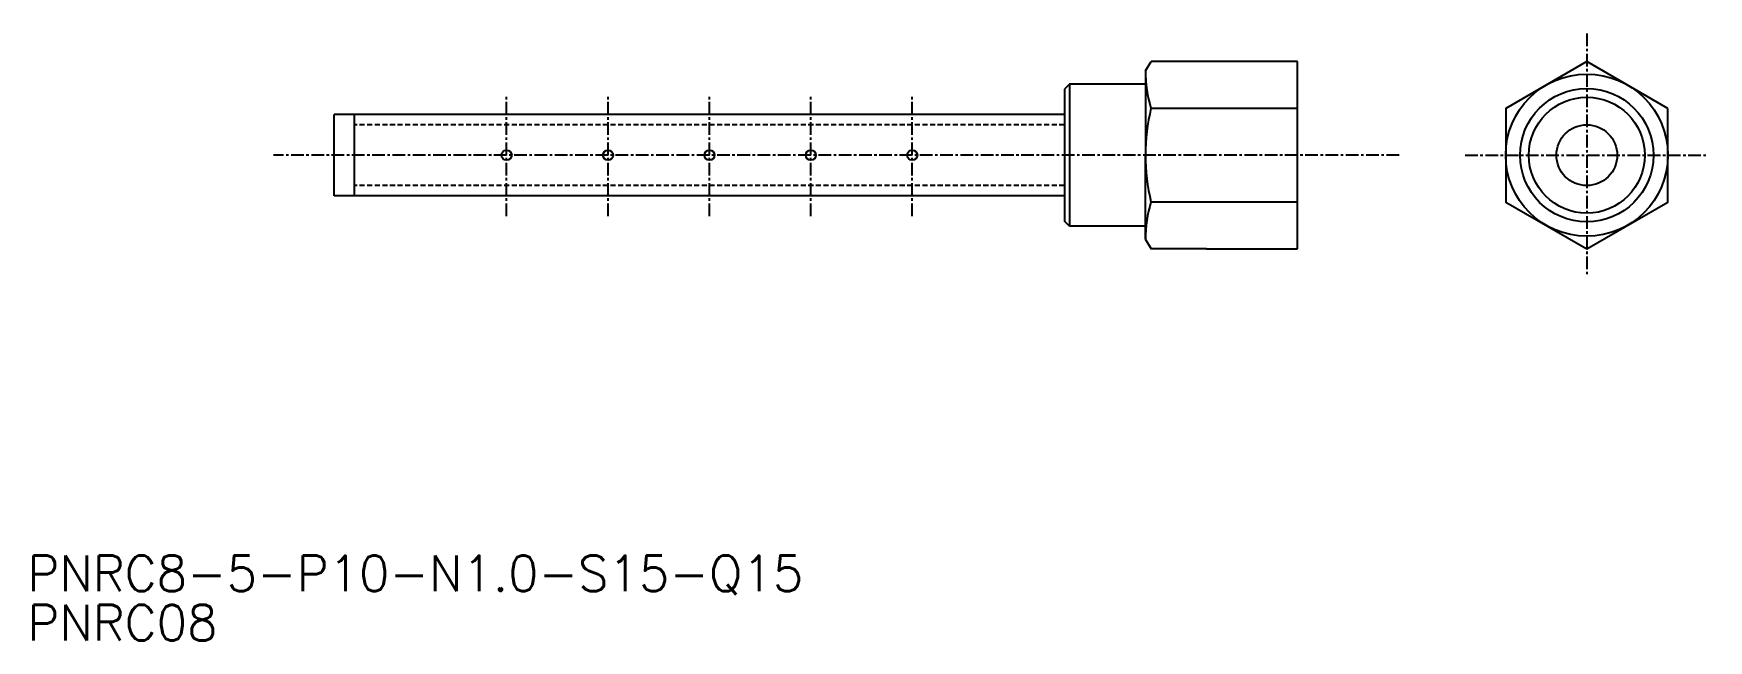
# Model space of a CAD drawing. Extents: x -219 to -54, y 72 to 132.
import ezdxf

# ---------------------------------------------------------------- set-up
doc = ezdxf.new("R2010")
doc.units = 0
doc.linetypes.add('CENTER', pattern=[2, 1.25, -0.25, 0.25, -0.25])
doc.linetypes.add('DASHED', pattern=[0.75, 0.5, -0.25])
doc.layers.get('0').update_dxf_attribs({"linetype": 'CONTINUOUS'})
doc.layers.add('CENTER', color=1, linetype='CENTER')
doc.styles.get("Standard").update_dxf_attribs({"font": 'txt.shx', "bigfont": '@extfont2.shx'})

msp = doc.modelspace()

# ---------------------------------------------------------------- linework, layer by layer
at = {"color": 7, "linetype": 'CONTINUOUS'}
for p, q in [((-109.18, 128.45), (-108.64, 129.38)), ((-94.18, 129.38), (-108.64, 129.38)), ((-94.18, 110.9), (-94.18, 129.38)), ((-109.18, 128.45), (-109.18, 120.14)), ((-116.68, 127.14), (-117.18, 126.64)), ((-117.18, 126.64), (-117.18, 116.14)), ((-109.18, 127.14), (-116.68, 127.14)), ((-116.68, 127.14), (-116.68, 113.14)), ((-117.18, 124.14), (-189.18, 124.14)), ((-189.18, 116.14), (-189.18, 124.14)), ((-187.18, 116.14), (-187.18, 124.14)), ((-94.18, 124.76), (-108.64, 124.76)), ((-109.18, 111.83), (-109.18, 120.14)), ((-117.18, 116.14), (-189.18, 116.14)), ((-117.18, 116.14), (-117.18, 113.64)), ((-109.18, 111.83), (-109.18, 115.14)), ((-94.18, 115.52), (-108.64, 115.52)), ((-116.68, 113.14), (-117.18, 113.64)), ((-109.18, 113.14), (-116.68, 113.14)), ((-109.18, 111.83), (-108.64, 110.9)), ((-103.18, 110.9), (-108.64, 110.9)), ((-103.18, 110.9), (-94.18, 110.9))]:
    msp.add_line(p, q, dxfattribs=at)
at = {"color": 3, "linetype": 'DASHED'}
for p, q in [((-117.18, 123.14), (-187.18, 123.14)), ((-117.18, 117.14), (-187.18, 117.14))]:
    msp.add_line(p, q, dxfattribs=at)
at = {"color": 7, "linetype": 'CONTINUOUS'}
msp.add_lwpolyline([(-57.67, 124.76), (-65.67, 129.38), (-73.67, 124.76), (-73.67, 115.52), (-65.67, 110.9), (-57.67, 115.52)], close=True, dxfattribs=at)
for centre, radius in [((-65.67, 120.14), 8), ((-65.67, 120.14), 5.72), ((-65.67, 120.14), 3), ((-172.18, 120.14), 0.5), ((-162.18, 120.14), 0.5), ((-152.18, 120.14), 0.5), ((-142.18, 120.14), 0.5), ((-132.18, 120.14), 0.5)]:
    msp.add_circle(centre, radius, dxfattribs=at)
at = {"color": 3, "linetype": 'CONTINUOUS'}
msp.add_circle((-65.67, 120.14), 6.58, dxfattribs=at)
at = {"color": 7, "linetype": 'CONTINUOUS'}
for centre, radius, start, end in [((-96.28, 128.44), 12.9, 179.9533, 196.5707), ((-89.06, 120.15), 20.12, 166.7467, 180.0169), ((-89.06, 120.14), 20.12, 179.9831, 193.2533), ((-96.28, 111.84), 12.9, 163.4293, 180.0467)]:
    msp.add_arc(centre, radius, start, end, dxfattribs=at)
at = {"layer": 'CENTER', "color": 1, "linetype": 'CENTER'}
for p, q in [((-65.67, 132.14), (-65.67, 108.14)), ((-172.18, 114.14), (-172.18, 126.14)), ((-162.18, 114.14), (-162.18, 126.14)), ((-152.18, 114.14), (-152.18, 126.14)), ((-142.18, 114.14), (-142.18, 126.14)), ((-132.18, 114.14), (-132.18, 126.14)), ((-84.18, 120.14), (-195.18, 120.14)), ((-77.67, 120.14), (-53.67, 120.14))]:
    msp.add_line(p, q, dxfattribs=at)

# ---------------------------------------------------------------- texts
at = {"color": 7, "linetype": 'CONTINUOUS'}
for s, p in [('PNRC8-5-P10-N1.0-S15-Q15', (-219.43, 77.15)), ('PNRC08', (-219.43, 72.28))]:
    msp.add_text(s, height=3.5, dxfattribs=at).set_placement(p)

doc.saveas('drawing.dxf')
